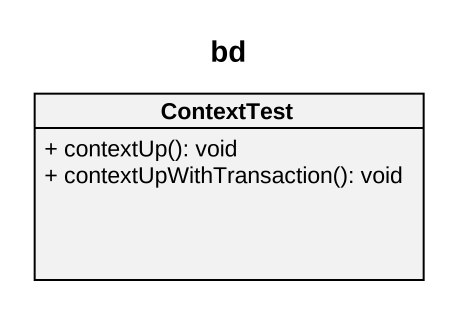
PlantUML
@startuml
title bd
hide circle
hide empty members
skinparam classAttributeIconSize 0
class ContextTest {
  + contextUp(): void
  + contextUpWithTransaction(): void
}
@enduml
